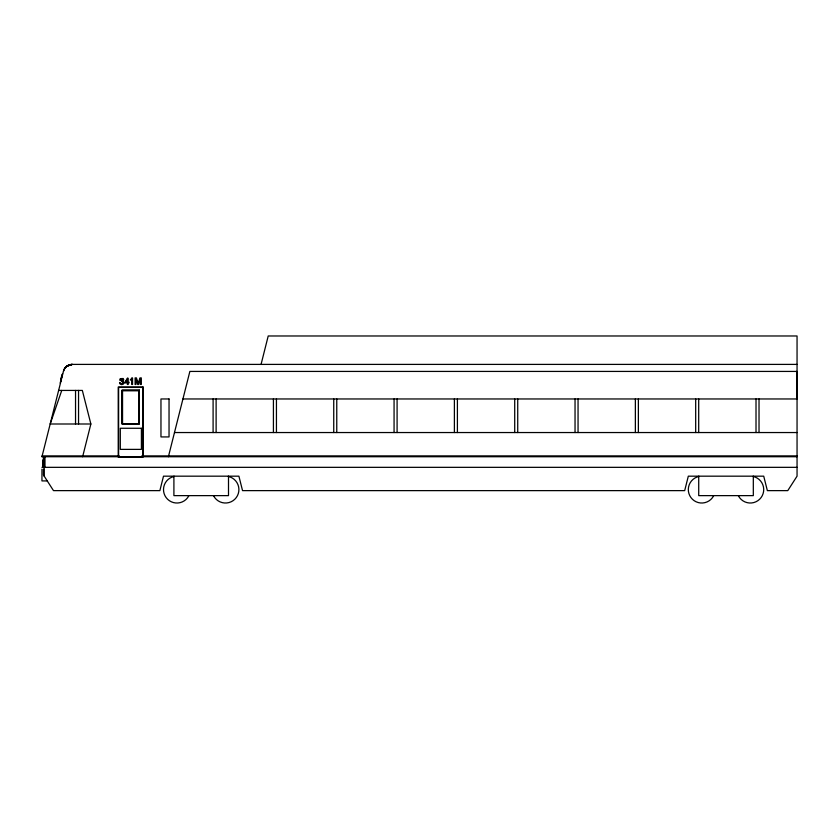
<?xml version="1.0" encoding="UTF-8"?>
<svg xmlns="http://www.w3.org/2000/svg" width="839" height="839" viewBox="0 0 839 839"><rect width="100%" height="100%" fill="white"/><g stroke="black" fill="none" stroke-linecap="round" stroke-linejoin="round"><path stroke-width="1.26" d="M60.649 381.273L61.792 375.148M60.901 380.728L61.939 375.18M60.177 383.077L62.568 373.554M797.05 364.399L72.238 364.399C68.19 364.409 64.425 367.293 63.46 371.237L41.95 456.731L797.05 456.731M82.631 456.731L90.864 423.999L82.337 390.429L58.636 390.429M168.398 456.731L189.866 371.425L797.05 371.425L797.05 398.965L182.933 398.965M261.065 364.399L268.218 335.978L797.05 335.978L797.05 476.174L787.779 490.626L767.36 490.626L763.721 476.174L688.316 476.174L684.687 490.626L242.544 490.626L238.905 476.174L163.5 476.174L159.871 490.626L53.486 490.626L43.46 475L43.46 469.158M61.75 390.429L50.183 423.999L90.864 423.999M63.46 371.237L64.655 368.51L66.973 366.087L72.238 364.399L66.68 366.307L64.404 368.919L65.012 368.006M64.655 368.51L66.973 366.087M66.68 366.307L69.301 364.902L66.68 366.307L68.19 365.353M174.481 432.546L797.05 432.546M119.232 455.892L42.16 455.892L42.16 456.731M141.76 455.892L797.05 455.892M43.46 458.912L43.156 467.333M41.95 467.333L797.05 467.333M47.246 480.915L41.95 480.915L41.95 469.158M759.022 398.965L759.022 432.546M756.012 398.965L756.012 432.546M753.317 476.174L753.317 495.629L698.719 495.629L698.719 476.174M698.698 398.965L698.698 432.546M695.688 398.965L695.688 432.546M638.374 398.965L638.374 432.546M635.364 398.965L635.364 432.546M578.05 398.965L578.05 432.546M575.04 398.965L575.04 432.546M517.726 398.965L517.726 432.546M514.716 398.965L514.716 432.546M457.402 398.965L457.402 432.546M454.392 398.965L454.392 432.546M397.088 398.965L397.088 432.546M394.068 398.965L394.068 432.546M336.764 398.965L336.764 432.546M333.744 398.965L333.744 432.546M276.44 398.965L276.44 432.546M273.42 398.965L273.42 432.546M228.502 476.174L228.502 495.629L173.904 495.629L173.904 476.174M216.116 398.965L216.116 432.546M213.096 398.965L213.096 432.546M142.735 456.731L142.735 387.408L118.614 387.408L118.614 456.731M139.096 423.999L139.096 390.429L122.253 390.429L122.253 423.999M78.551 390.429L78.551 423.999M75.541 390.429L75.541 423.999M44.97 456.731L44.97 467.333M44.215 456.731L44.215 476.174M43.46 456.731L43.46 467.333M43.009 459.95L43.009 466.211M752.919 476.437A13.424 13.424 0 0 1 761.078 497.6A13.424 13.424 0 0 1 738.456 495.922M713.58 495.922A13.424 13.424 0 0 1 690.958 497.6A13.424 13.424 0 0 1 699.118 476.437M228.103 476.437A13.424 13.424 0 0 1 236.262 497.6A13.424 13.424 0 0 1 213.641 495.922M188.765 495.922A13.424 13.424 0 0 1 166.143 497.6A13.424 13.424 0 0 1 174.302 476.437M121.298 380.801L123.092 382.626L121.749 383.884L119.558 382.479L120.134 384.073L121.697 384.65L123.364 384.105L123.983 382.626L122.955 381.063L123.742 379.784L123.207 378.525L120.25 378.641L119.704 380.182L120.522 380.182L120.837 379.176L122.578 379.092L122.567 380.581L121.298 380.801M138.246 383.171L136.39 377.896L135.11 377.896L135.11 384.472L135.928 384.472L135.928 378.871L137.732 384.472L138.571 384.472L140.417 378.871L140.417 384.472L141.288 384.472L141.288 377.896L140.008 377.896L138.246 383.171M131.933 378.085L130.255 379.952L131.723 379.952L131.723 384.472L132.562 384.472L132.562 378.085L131.933 378.085M127.381 379.322L125.368 382.164L127.381 382.164L127.381 379.322M127.371 378.263L124.602 382.899L127.381 382.899L127.381 384.472L128.199 384.472L128.199 382.899L129.101 382.899L129.101 382.164L128.199 382.164L128.199 378.263L127.371 378.263M70.937 364.493L69.301 364.892L72.238 364.399L70.937 364.493M143.112 387.031L118.236 387.031L118.236 457.108L143.112 457.108L143.112 387.031M139.358 390.083L121.991 390.083L121.991 424.02L139.358 424.02L139.358 390.083M138.792 390.733L122.546 390.733L122.546 423.705L138.792 423.705L138.792 390.733M169.038 398.965L160.962 398.965L160.962 436.93L169.038 436.93L169.038 398.965M141.413 428.268L120.302 428.268L120.302 449.379L141.413 449.379L141.413 428.268"/></g></svg>
